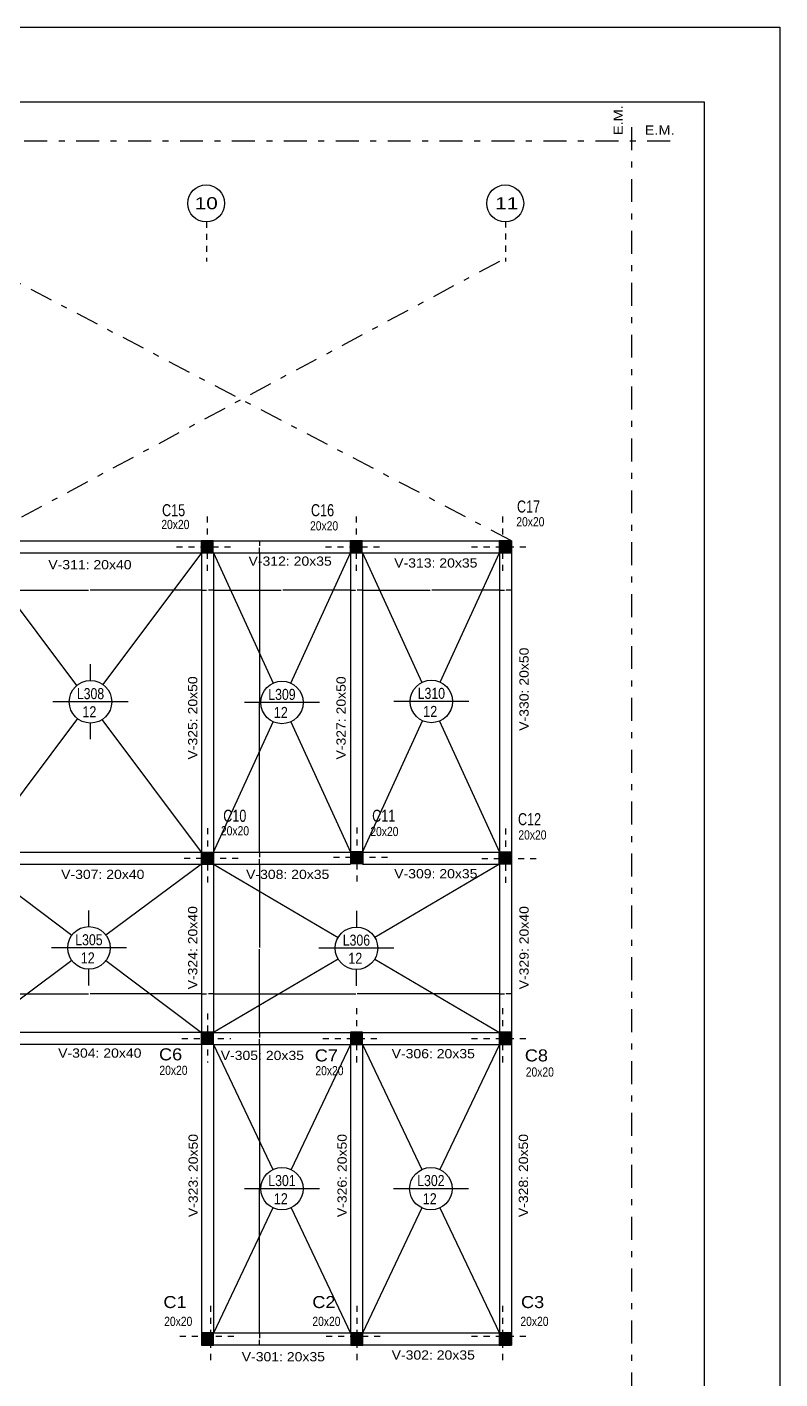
# Model space of a CAD drawing. Extents: x 215.1 to 274.5, y 29.4 to 64.1.
# Drawn here: x 227.62 to 240.12, y 41.63 to 64.09 of the extents above; entities that cross this region are included whole.
import ezdxf
from ezdxf.enums import TextEntityAlignment as Align

# ---------------------------------------------------------------- set-up
doc = ezdxf.new("R2010")
doc.units = 0
doc.linetypes.add('DASHDOT', pattern=[25.4, 12.7, -6.35, 0, -6.35])
doc.linetypes.add('DASHDOT2', pattern=[0.5, 0.25, -0.125, 0, -0.125])
doc.layers.get('0').update_dxf_attribs({"linetype": 'CONTINUOUS'})
doc.layers.get('Defpoints').update_dxf_attribs({"linetype": 'CONTINUOUS'})
for name, color, linetype in [('COLUMNA RECT', 3, 'CONTINUOUS'), ('COLUMNA REF', 3, 'CONTINUOUS'), ('COLUMNAS EJES', 1, 'CONTINUOUS'), ('Cotas', 3, 'CONTINUOUS'), ('Ejes', 8, 'CONTINUOUS'), ('Pórticos', 3, 'CONTINUOUS'), ('Recuadro', 1, 'CONTINUOUS'), ('Textos', 2, 'CONTINUOUS'), ('VIG_DIMEN', 3, 'CONTINUOUS'), ('VIGAS', 5, 'CONTINUOUS')]:
    doc.layers.add(name, color=color, linetype=linetype)
doc.styles.get("Standard").update_dxf_attribs({"font": 'arial.ttf', "height": 0.005})
doc.dimstyles.get("Standard").update_dxf_attribs({"dimtxt": 0.18, "dimasz": 0.005, "dimexe": 0.005, "dimexo": 0.005, "dimgap": 0.005, "dimtad": 0, "dimzin": 0, "dimdsep": 46, "dimtxsty": 'Standard', "dimcen": 0.005, "dimadec": 0, "dimazin": 0, "dimtfac": 1, "dimtofl": 0, "dimtmove": 0, "dimatfit": 3, "dimfxl": 0, "dimtolj": 1, "dimtzin": 0, "dimarcsym": 0})

# ---------------------------------------------------------------- blocks, each defined once
blk = doc.blocks.new('*D9')
at = {"layer": 'Cotas', "color": 0, "lineweight": -2}
for p, q in [((226.797, 54.735), (228.639, 54.735)), ((230.507, 54.735), (228.665, 54.735))]:
    blk.add_line(p, q, dxfattribs=at)
at = {"layer": 'Cotas', "color": 0}
for points in [[(226.797, 54.736), (226.797, 54.735), (226.792, 54.735)], [(230.507, 54.736), (230.507, 54.735), (230.512, 54.735)]]:
    blk.add_solid(points, dxfattribs=at)
at = {"layer": 'Defpoints', "color": 0}
for p in [(226.792, 54.735), (230.512, 54.735), (230.512, 54.735)]:
    blk.add_point(p, dxfattribs=at)
at = {"layer": 'Cotas', "color": 0, "insert": (228.652, 54.735), "char_height": 0.005, "attachment_point": 5}
blk.add_mtext('\\A1;3.7 m', dxfattribs=at)
blk = doc.blocks.new('*D10')
at = {"layer": 'Cotas', "color": 0, "lineweight": -2}
for p, q in [((230.517, 54.735), (230.597, 54.735)), ((230.707, 54.735), (230.628, 54.735))]:
    blk.add_line(p, q, dxfattribs=at)
at = {"layer": 'Cotas', "color": 0}
for points in [[(230.517, 54.736), (230.517, 54.735), (230.512, 54.735)], [(230.707, 54.736), (230.707, 54.735), (230.712, 54.735)]]:
    blk.add_solid(points, dxfattribs=at)
at = {"layer": 'Defpoints', "color": 0}
for p in [(230.512, 54.735), (230.712, 54.735), (230.712, 54.735)]:
    blk.add_point(p, dxfattribs=at)
at = {"layer": 'Cotas', "color": 0, "insert": (230.612, 54.735), "char_height": 0.005, "attachment_point": 5}
blk.add_mtext('\\A1;0.20 m', dxfattribs=at)
blk = doc.blocks.new('*D11')
at = {"layer": 'Cotas', "color": 0, "lineweight": -2}
for p, q in [((230.717, 54.735), (231.835, 54.735)), ((232.98, 54.735), (231.862, 54.735))]:
    blk.add_line(p, q, dxfattribs=at)
at = {"layer": 'Cotas', "color": 0}
for points in [[(230.717, 54.736), (230.717, 54.735), (230.712, 54.735)], [(232.98, 54.736), (232.98, 54.735), (232.985, 54.735)]]:
    blk.add_solid(points, dxfattribs=at)
at = {"layer": 'Defpoints', "color": 0}
for p in [(230.712, 54.735), (232.985, 54.735), (232.985, 54.735)]:
    blk.add_point(p, dxfattribs=at)
at = {"layer": 'Cotas', "color": 0, "insert": (231.849, 54.735), "char_height": 0.005, "attachment_point": 5}
blk.add_mtext('\\A1;2.3 m', dxfattribs=at)
blk = doc.blocks.new('*D12')
at = {"layer": 'Cotas', "color": 0, "lineweight": -2}
for p, q in [((235.463, 54.735), (235.542, 54.735)), ((235.653, 54.735), (235.573, 54.735))]:
    blk.add_line(p, q, dxfattribs=at)
at = {"layer": 'Cotas', "color": 0}
for points in [[(235.463, 54.736), (235.463, 54.735), (235.458, 54.735)], [(235.653, 54.736), (235.653, 54.735), (235.658, 54.735)]]:
    blk.add_solid(points, dxfattribs=at)
at = {"layer": 'Defpoints', "color": 0}
for p in [(235.458, 54.735), (235.658, 54.735), (235.658, 54.735)]:
    blk.add_point(p, dxfattribs=at)
at = {"layer": 'Cotas', "color": 0, "insert": (235.558, 54.735), "char_height": 0.005, "attachment_point": 5}
blk.add_mtext('\\A1;0.20 m', dxfattribs=at)
blk = doc.blocks.new('*D16')
at = {"layer": 'Cotas', "color": 0, "lineweight": -2}
for p, q in [((231.474, 42.389), (231.474, 42.31)), ((231.474, 42.199), (231.474, 42.279))]:
    blk.add_line(p, q, dxfattribs=at)
at = {"layer": 'Cotas', "color": 0}
for points in [[(231.474, 42.389), (231.475, 42.389), (231.474, 42.394)], [(231.474, 42.199), (231.475, 42.199), (231.474, 42.194)]]:
    blk.add_solid(points, dxfattribs=at)
at = {"layer": 'Defpoints', "color": 0}
for p in [(231.474, 42.394), (231.474, 42.394), (231.474, 42.194)]:
    blk.add_point(p, dxfattribs=at)
at = {"layer": 'Cotas', "color": 0, "insert": (231.474, 42.294), "char_height": 0.005, "attachment_point": 5, "rotation": 90}
blk.add_mtext('\\A1;0.20 m', dxfattribs=at)
blk = doc.blocks.new('*D17')
at = {"layer": 'Cotas', "color": 0, "lineweight": -2}
for p, q in [((231.474, 47.185), (231.474, 44.805)), ((231.474, 42.399), (231.474, 44.778))]:
    blk.add_line(p, q, dxfattribs=at)
at = {"layer": 'Cotas', "color": 0}
for points in [[(231.474, 47.185), (231.475, 47.185), (231.474, 47.19)], [(231.474, 42.399), (231.475, 42.399), (231.474, 42.394)]]:
    blk.add_solid(points, dxfattribs=at)
at = {"layer": 'Defpoints', "color": 0}
for p in [(231.474, 47.19), (231.474, 47.19), (231.474, 42.394)]:
    blk.add_point(p, dxfattribs=at)
at = {"layer": 'Cotas', "color": 0, "insert": (231.474, 44.792), "char_height": 0.005, "attachment_point": 5, "rotation": 90}
blk.add_mtext('\\A1;4.8 m', dxfattribs=at)
blk = doc.blocks.new('*D18')
at = {"layer": 'Cotas', "color": 0, "lineweight": -2}
for p, q in [((231.474, 47.385), (231.474, 47.305)), ((231.474, 47.195), (231.474, 47.274))]:
    blk.add_line(p, q, dxfattribs=at)
at = {"layer": 'Cotas', "color": 0}
for points in [[(231.474, 47.385), (231.475, 47.385), (231.474, 47.39)], [(231.474, 47.195), (231.475, 47.195), (231.474, 47.19)]]:
    blk.add_solid(points, dxfattribs=at)
at = {"layer": 'Defpoints', "color": 0}
for p in [(231.474, 47.39), (231.474, 47.39), (231.474, 47.19)]:
    blk.add_point(p, dxfattribs=at)
at = {"layer": 'Cotas', "color": 0, "insert": (231.474, 47.29), "char_height": 0.005, "attachment_point": 5, "rotation": 90}
blk.add_mtext('\\A1;0.20 m', dxfattribs=at)
blk = doc.blocks.new('*D19')
at = {"layer": 'Cotas', "color": 0, "lineweight": -2}
for p, q in [((231.474, 50.179), (231.474, 48.8)), ((231.474, 47.395), (231.474, 48.774))]:
    blk.add_line(p, q, dxfattribs=at)
at = {"layer": 'Cotas', "color": 0}
for points in [[(231.474, 50.179), (231.475, 50.179), (231.474, 50.184)], [(231.474, 47.395), (231.475, 47.395), (231.474, 47.39)]]:
    blk.add_solid(points, dxfattribs=at)
at = {"layer": 'Defpoints', "color": 0}
for p in [(231.474, 50.184), (231.474, 50.184), (231.474, 47.39)]:
    blk.add_point(p, dxfattribs=at)
at = {"layer": 'Cotas', "color": 0, "insert": (231.474, 48.787), "char_height": 0.005, "attachment_point": 5, "rotation": 90}
blk.add_mtext('\\A1;2.8 m', dxfattribs=at)
blk = doc.blocks.new('*D20')
at = {"layer": 'Cotas', "color": 0, "lineweight": -2}
for p, q in [((231.474, 50.379), (231.474, 50.3)), ((231.474, 50.189), (231.474, 50.269))]:
    blk.add_line(p, q, dxfattribs=at)
at = {"layer": 'Cotas', "color": 0}
for points in [[(231.474, 50.379), (231.475, 50.379), (231.474, 50.384)], [(231.474, 50.189), (231.475, 50.189), (231.474, 50.184)]]:
    blk.add_solid(points, dxfattribs=at)
at = {"layer": 'Defpoints', "color": 0}
for p in [(231.474, 50.384), (231.474, 50.384), (231.474, 50.184)]:
    blk.add_point(p, dxfattribs=at)
at = {"layer": 'Cotas', "color": 0, "insert": (231.474, 50.284), "char_height": 0.005, "attachment_point": 5, "rotation": 90}
blk.add_mtext('\\A1;0.20 m', dxfattribs=at)
blk = doc.blocks.new('*D21')
at = {"layer": 'Cotas', "color": 0, "lineweight": -2}
for p, q in [((231.474, 55.351), (231.474, 52.884)), ((231.474, 50.389), (231.474, 52.857))]:
    blk.add_line(p, q, dxfattribs=at)
at = {"layer": 'Cotas', "color": 0}
for points in [[(231.474, 55.351), (231.475, 55.351), (231.474, 55.356)], [(231.474, 50.389), (231.475, 50.389), (231.474, 50.384)]]:
    blk.add_solid(points, dxfattribs=at)
at = {"layer": 'Defpoints', "color": 0}
for p in [(231.474, 55.356), (231.474, 55.356), (231.474, 50.384)]:
    blk.add_point(p, dxfattribs=at)
at = {"layer": 'Cotas', "color": 0, "insert": (231.474, 52.87), "char_height": 0.005, "attachment_point": 5, "rotation": 90}
blk.add_mtext('\\A1;5.0 m', dxfattribs=at)
blk = doc.blocks.new('*D22')
at = {"layer": 'Cotas', "color": 0, "lineweight": -2}
for p, q in [((231.474, 55.551), (231.474, 55.471)), ((231.474, 55.361), (231.474, 55.441))]:
    blk.add_line(p, q, dxfattribs=at)
at = {"layer": 'Cotas', "color": 0}
for points in [[(231.474, 55.551), (231.475, 55.551), (231.474, 55.556)], [(231.474, 55.361), (231.475, 55.361), (231.474, 55.356)]]:
    blk.add_solid(points, dxfattribs=at)
at = {"layer": 'Defpoints', "color": 0}
for p in [(231.474, 55.556), (231.474, 55.556), (231.474, 55.356)]:
    blk.add_point(p, dxfattribs=at)
at = {"layer": 'Cotas', "color": 0, "insert": (231.474, 55.456), "char_height": 0.005, "attachment_point": 5, "rotation": 90}
blk.add_mtext('\\A1;0.20 m', dxfattribs=at)
blk = doc.blocks.new('*D23')
at = {"layer": 'Defpoints', "color": 0}
for p in [(232.985, 54.735), (233.185, 54.735), (233.185, 54.735)]:
    blk.add_point(p, dxfattribs=at)
at = {"layer": 'VIGAS', "color": 0, "lineweight": -2}
for p, q in [((232.99, 54.735), (233.07, 54.735)), ((233.18, 54.735), (233.1, 54.735))]:
    blk.add_line(p, q, dxfattribs=at)
at = {"layer": 'VIGAS', "color": 0}
for points in [[(232.99, 54.736), (232.99, 54.735), (232.985, 54.735)], [(233.18, 54.736), (233.18, 54.735), (233.185, 54.735)]]:
    blk.add_solid(points, dxfattribs=at)
at = {"layer": 'VIGAS', "color": 0, "insert": (233.085, 54.735), "char_height": 0.005, "attachment_point": 5}
blk.add_mtext('\\A1;0.20 m', dxfattribs=at)
blk = doc.blocks.new('*D24')
at = {"layer": 'Cotas', "color": 0, "lineweight": -2}
for p, q in [((233.19, 54.735), (234.308, 54.735)), ((235.453, 54.735), (234.335, 54.735))]:
    blk.add_line(p, q, dxfattribs=at)
at = {"layer": 'Cotas', "color": 0}
for points in [[(233.19, 54.736), (233.19, 54.735), (233.185, 54.735)], [(235.453, 54.736), (235.453, 54.735), (235.458, 54.735)]]:
    blk.add_solid(points, dxfattribs=at)
at = {"layer": 'Defpoints', "color": 0}
for p in [(233.185, 54.735), (235.458, 54.735), (235.458, 54.735)]:
    blk.add_point(p, dxfattribs=at)
at = {"layer": 'Cotas', "color": 0, "insert": (234.321, 54.735), "char_height": 0.005, "attachment_point": 5}
blk.add_mtext('\\A1;2.3 m', dxfattribs=at)
blk = doc.blocks.new('*D32')
at = {"layer": 'Cotas', "color": 0, "lineweight": -2}
for p, q in [((226.797, 48.029), (228.639, 48.029)), ((230.507, 48.029), (228.665, 48.029))]:
    blk.add_line(p, q, dxfattribs=at)
at = {"layer": 'Cotas', "color": 0}
for points in [[(226.797, 48.029), (226.797, 48.028), (226.792, 48.029)], [(230.507, 48.029), (230.507, 48.028), (230.512, 48.029)]]:
    blk.add_solid(points, dxfattribs=at)
at = {"layer": 'Defpoints', "color": 0}
for p in [(226.792, 48.029), (230.512, 48.029), (230.512, 48.029)]:
    blk.add_point(p, dxfattribs=at)
at = {"layer": 'Cotas', "color": 0, "insert": (228.652, 48.029), "char_height": 0.005, "attachment_point": 5}
blk.add_mtext('\\A1;3.7 m', dxfattribs=at)
blk = doc.blocks.new('*D33')
at = {"layer": 'Defpoints', "color": 0}
for p in [(230.512, 48.029), (230.712, 48.029), (230.712, 48.029)]:
    blk.add_point(p, dxfattribs=at)
at = {"layer": 'Ejes', "color": 0, "lineweight": -2}
for p, q in [((230.517, 48.029), (230.597, 48.029)), ((230.707, 48.029), (230.628, 48.029))]:
    blk.add_line(p, q, dxfattribs=at)
at = {"layer": 'Ejes', "color": 0}
for points in [[(230.517, 48.029), (230.517, 48.028), (230.512, 48.029)], [(230.707, 48.029), (230.707, 48.028), (230.712, 48.029)]]:
    blk.add_solid(points, dxfattribs=at)
at = {"layer": 'Ejes', "color": 0, "insert": (230.612, 48.029), "char_height": 0.005, "attachment_point": 5}
blk.add_mtext('\\A1;0.20 m', dxfattribs=at)
blk = doc.blocks.new('*D34')
at = {"layer": 'Cotas', "color": 0, "lineweight": -2}
for p, q in [((230.717, 48.029), (233.075, 48.029)), ((235.453, 48.029), (233.095, 48.029))]:
    blk.add_line(p, q, dxfattribs=at)
at = {"layer": 'Cotas', "color": 0}
for points in [[(230.717, 48.029), (230.717, 48.028), (230.712, 48.029)], [(235.453, 48.029), (235.453, 48.028), (235.458, 48.029)]]:
    blk.add_solid(points, dxfattribs=at)
at = {"layer": 'Defpoints', "color": 0}
for p in [(230.712, 48.029), (235.458, 48.029), (235.458, 48.029)]:
    blk.add_point(p, dxfattribs=at)
at = {"layer": 'Cotas', "color": 0, "insert": (233.085, 48.029), "char_height": 0.005, "attachment_point": 5}
blk.add_mtext('\\A1;4.8', dxfattribs=at)
blk = doc.blocks.new('*D35')
at = {"layer": 'Defpoints', "color": 0}
for p in [(235.458, 48.029), (235.658, 48.029), (235.658, 48.029)]:
    blk.add_point(p, dxfattribs=at)
at = {"layer": 'Ejes', "color": 0, "lineweight": -2}
for p, q in [((235.463, 48.029), (235.542, 48.029)), ((235.653, 48.029), (235.573, 48.029))]:
    blk.add_line(p, q, dxfattribs=at)
at = {"layer": 'Ejes', "color": 0}
for points in [[(235.463, 48.029), (235.463, 48.028), (235.458, 48.029)], [(235.653, 48.029), (235.653, 48.028), (235.658, 48.029)]]:
    blk.add_solid(points, dxfattribs=at)
at = {"layer": 'Ejes', "color": 0, "insert": (235.558, 48.029), "char_height": 0.005, "attachment_point": 5}
blk.add_mtext('\\A1;0.20 m', dxfattribs=at)

msp = doc.modelspace()

# ---------------------------------------------------------------- hatches: boundary and pattern name
at = {"layer": 'COLUMNAS EJES'}
for points in [[(230.7078, 55.55658), (230.5068, 55.55658), (230.5068, 55.35558), (230.7078, 55.35558)], [(233.1809, 55.55658), (232.9799, 55.55658), (232.9799, 55.35558), (233.1809, 55.35558)], [(235.6578, 55.55658), (235.4568, 55.55658), (235.4568, 55.35558), (235.6578, 55.35558)], [(230.7143, 50.37819), (230.5133, 50.37819), (230.5133, 50.17719), (230.7143, 50.17719)], [(233.19258, 50.39306), (232.99158, 50.39306), (232.99158, 50.19206), (233.19258, 50.19206)], [(235.6568, 50.38657), (235.4558, 50.38657), (235.4558, 50.18557), (235.6568, 50.18557)], [(230.71044, 47.39355), (230.50944, 47.39355), (230.50944, 47.19255), (230.71044, 47.19255)], [(233.18601, 47.39018), (232.98501, 47.39018), (232.98501, 47.18918), (233.18601, 47.18918)], [(235.6578, 47.39018), (235.4568, 47.39018), (235.4568, 47.18918), (235.6578, 47.18918)], [(230.71323, 42.39523), (230.51223, 42.39523), (230.51223, 42.19423), (230.71323, 42.19423)], [(233.19223, 42.39523), (232.99123, 42.39523), (232.99123, 42.19423), (233.19223, 42.19423)], [(235.6578, 42.39523), (235.4568, 42.39523), (235.4568, 42.19423), (235.6578, 42.19423)]]:
    msp.add_hatch(color=256, dxfattribs=at).paths.add_polyline_path(points)

# ---------------------------------------------------------------- linework, layer by layer
at = {"color": 6}
msp.add_line((238.86657, 30.6139), (238.86657, 62.8411), dxfattribs=at)
msp.add_lwpolyline([(238.86657, 62.8411), (217.61658, 62.8411)], dxfattribs=at)
at = {"layer": 'COLUMNA RECT'}
for points in [[(230.7078, 55.55658), (230.5068, 55.55658), (230.5068, 55.35558), (230.7078, 55.35558)], [(233.1809, 55.55658), (232.9799, 55.55658), (232.9799, 55.35558), (233.1809, 55.35558)], [(235.6578, 55.55658), (235.4568, 55.55658), (235.4568, 55.35558), (235.6578, 55.35558)], [(230.5133, 50.37819), (230.7143, 50.37819), (230.7143, 50.17719), (230.5133, 50.17719)], [(232.99158, 50.39306), (233.19258, 50.39306), (233.19258, 50.19206), (232.99158, 50.19206)], [(235.4558, 50.38657), (235.6568, 50.38657), (235.6568, 50.18557), (235.4558, 50.18557)], [(230.71044, 47.39355), (230.50944, 47.39355), (230.50944, 47.19255), (230.71044, 47.19255)], [(233.18601, 47.39018), (232.98501, 47.39018), (232.98501, 47.18918), (233.18601, 47.18918)], [(235.6578, 47.39018), (235.4568, 47.39018), (235.4568, 47.18918), (235.6578, 47.18918)], [(230.71323, 42.39523), (230.51223, 42.39523), (230.51223, 42.19423), (230.71323, 42.19423)], [(233.19223, 42.39523), (232.99123, 42.39523), (232.99123, 42.19423), (233.19223, 42.19423)], [(235.6578, 42.39523), (235.4568, 42.39523), (235.4568, 42.19423), (235.6578, 42.19423)]]:
    msp.add_lwpolyline(points, close=True, dxfattribs=at)
at = {"layer": 'COLUMNAS EJES', "linetype": 'DASHDOT2', "ltscale": 0.3}
for p, q in [((230.59515, 60.85639), (230.59515, 60.19695)), ((235.5578, 60.85932), (235.5578, 60.19695)), ((230.6073, 55.95794), (230.6073, 54.98259)), ((233.0804, 55.95794), (233.0804, 54.98259)), ((235.5078, 55.95794), (235.5078, 54.98259)), ((230.09688, 55.45608), (231.07223, 55.45608)), ((232.56999, 55.45608), (233.54534, 55.45608)), ((234.99739, 55.45608), (235.97273, 55.45608)), ((230.6138, 50.77955), (230.6138, 49.8042)), ((233.09208, 50.79442), (233.09208, 49.81908)), ((235.55801, 50.7744), (235.55801, 49.79905)), ((231.12421, 50.27769), (230.14887, 50.27769)), ((233.60249, 50.29256), (232.62715, 50.29256)), ((236.06842, 50.27254), (235.09308, 50.27254)), ((230.60994, 47.70335), (230.60994, 46.89056)), ((233.08551, 47.79154), (233.08551, 46.81619)), ((235.5078, 47.79154), (235.5078, 46.81619)), ((230.18459, 47.28513), (230.99738, 47.28513)), ((232.5246, 47.28968), (233.49995, 47.28968)), ((234.99739, 47.28968), (235.97273, 47.28968)), ((230.66223, 42.84609), (230.66223, 41.87074)), ((233.09173, 42.84609), (233.09173, 41.87074)), ((235.5078, 42.84609), (235.5078, 41.87074)), ((230.15181, 42.34423), (231.12716, 42.34423)), ((232.58132, 42.34423), (233.55666, 42.34423)), ((234.99739, 42.34423), (235.97273, 42.34423))]:
    msp.add_line(p, q, dxfattribs=at)
at = {"layer": 'Ejes', "linetype": 'DASHDOT', "ltscale": 0.03}
for p, q in [((235.4578, 60.19695), (226.79179, 55.55608)), ((235.6578, 55.55608), (226.79179, 60.19695))]:
    msp.add_line(p, q, dxfattribs=at)
at = {"layer": 'Ejes', "linetype": 'Continuous', "ltscale": 0.1}
for p, q in [((228.44212, 53.1507), (226.79179, 55.35608)), ((230.51223, 55.35608), (228.87518, 53.16846)), ((228.45253, 52.60366), (226.79179, 50.38439)), ((230.51223, 50.38439), (228.86412, 52.58679))]:
    msp.add_line(p, q, dxfattribs=at)
at = {"layer": 'Ejes'}
for p, q in [((228.67006, 53.23422), (228.67006, 53.50422)), ((229.29286, 52.88142), (228.04726, 52.88142)), ((229.29286, 52.88142), (228.04726, 52.88142)), ((232.47142, 52.87023), (231.22582, 52.87023)), ((234.95198, 52.88722), (233.70638, 52.88722)), ((228.67006, 52.25862), (228.67006, 52.52862)), ((228.64365, 49.14611), (228.64365, 49.41611)), ((233.08501, 49.40983), (233.08501, 49.13983)), ((229.26645, 48.79331), (228.02085, 48.79331)), ((233.70781, 48.78703), (232.46221, 48.78703)), ((228.64365, 48.17051), (228.64365, 48.44051)), ((233.08501, 48.16423), (233.08501, 48.43423)), ((232.47142, 44.79195), (231.22582, 44.79195)), ((234.94421, 44.79195), (233.69861, 44.79195))]:
    msp.add_line(p, q, dxfattribs=at)
at = {"layer": 'Ejes', "linetype": 'DASHDOT', "ltscale": 0.03}
for points in [[(237.6578, 40.49712), (237.6578, 62.58348)], [(238.29549, 62.19695), (219.59344, 62.19695)]]:
    msp.add_lwpolyline(points, dxfattribs=at)
at = {"layer": 'Ejes'}
for points in [[(230.71223, 55.35608), (231.70194, 53.19109)], [(231.9953, 53.19109), (232.98501, 55.35608)], [(233.18501, 55.35608), (234.16976, 53.20196)], [(234.47586, 53.20809), (235.4578, 55.35608)], [(233.18501, 50.38439), (234.18249, 52.56636)], [(234.46289, 52.56075), (235.4578, 50.38439)], [(230.71223, 50.38439), (231.70194, 52.54937)], [(231.9953, 52.54937), (232.98501, 50.38439)], [(226.79179, 50.18439), (228.36157, 49.0052)], [(230.51223, 50.18439), (228.92664, 49.00399)], [(230.71223, 50.18439), (232.78101, 48.96606)], [(235.4578, 50.18439), (233.38901, 48.96606)], [(228.36066, 48.58264), (226.79179, 47.41468)], [(228.92573, 48.58142), (230.51223, 47.38968)], [(232.78101, 48.608), (230.71223, 47.38968)], [(233.38901, 48.608), (235.4578, 47.38968)], [(230.71223, 47.18968), (231.69752, 45.11076)], [(232.98501, 47.18968), (231.99972, 45.11076)], [(233.18501, 47.18968), (234.17031, 45.11076)], [(235.4578, 47.18968), (234.4725, 45.11076)], [(231.69752, 44.47315), (230.71223, 42.39423)], [(231.99972, 44.47315), (232.98501, 42.39423)], [(234.17031, 44.47315), (233.18501, 42.39423)], [(234.4725, 44.47315), (235.4578, 42.39423)]]:
    msp.add_lwpolyline(points, dxfattribs=at)
for centre in [(228.67006, 52.88142), (234.32918, 52.88722), (231.84862, 52.87023), (228.64365, 48.79331), (233.08501, 48.78703), (231.84862, 44.79195), (234.32141, 44.79195)]:
    msp.add_circle(centre, 0.3528, dxfattribs=at)
at = {"layer": 'Pórticos', "linetype": 'Continuous', "ltscale": 0.1}
for centre in [(230.59014, 61.16153), (235.55523, 61.16153)]:
    msp.add_circle(centre, 0.30668, dxfattribs=at)
at = {"layer": 'Recuadro'}
for p, q in [((215.11658, 64.0911), (240.11657, 64.0911)), ((240.11657, 64.0911), (240.11657, 29.3639))]:
    msp.add_line(p, q, dxfattribs=at)
at = {"layer": 'VIGAS', "linetype": 'Continuous', "ltscale": 0.1}
for p, q in [((226.79179, 55.55608), (230.51223, 55.55608)), ((230.51223, 55.55608), (235.6578, 55.55608)), ((235.6578, 55.55608), (235.6578, 47.38968)), ((226.79179, 55.35608), (230.51223, 55.35608)), ((230.51223, 55.35608), (230.51223, 50.38439)), ((230.71223, 55.35608), (230.71223, 50.18439)), ((232.98501, 55.35608), (232.98501, 50.38439)), ((233.18501, 55.35608), (233.18501, 50.38439)), ((235.4578, 55.35608), (235.4578, 47.38968)), ((230.71223, 53.74317), (230.71223, 47.38968)), ((226.79179, 50.38439), (232.98501, 50.38439)), ((233.18501, 50.38439), (235.4578, 50.38439)), ((226.79179, 50.18439), (232.98501, 50.18439)), ((233.18501, 50.18439), (235.4578, 50.18439)), ((230.71223, 47.38968), (232.98501, 47.38968)), ((230.71223, 47.18968), (230.71223, 42.39423)), ((232.98501, 47.18968), (232.98501, 42.39423)), ((233.18501, 47.38968), (235.4578, 47.38968)), ((233.18501, 47.18968), (233.18501, 42.39423)), ((235.4578, 47.18968), (235.4578, 42.39423)), ((235.6578, 47.38968), (235.6578, 42.19423))]:
    msp.add_line(p, q, dxfattribs=at)
for points in [[(230.71223, 55.35608), (232.98501, 55.35608)], [(233.18501, 55.35608), (235.4578, 55.35608)], [(230.51223, 50.18439), (230.51223, 47.38968)], [(230.51223, 47.38968), (226.81679, 47.38968)], [(230.51223, 47.18968), (226.81679, 47.18968)], [(230.51223, 47.18968), (230.51223, 42.19423)], [(230.71223, 47.18968), (232.98501, 47.18968)], [(233.18501, 47.18968), (235.4578, 47.18968)], [(232.98501, 42.39423), (230.71223, 42.39423)], [(235.4578, 42.39423), (233.18501, 42.39423)], [(235.6578, 42.19423), (230.51223, 42.19423)]]:
    msp.add_lwpolyline(points, dxfattribs=at)

# ---------------------------------------------------------------- texts
at = {"layer": 'COLUMNA REF'}
for s, width, p, p2 in [('C15', 0.822857, (229.85763, 55.96445), (230.24163, 55.96445)), ('C16', 0.822857, (232.33042, 55.96445), (232.71442, 55.96445)), ('C17', 0.822857, (235.75045, 56.02578), (236.13445, 56.02578)), ('C10', 0.886154, (230.8733, 50.88821), (231.2573, 50.88821)), ('C11', 0.96, (233.34608, 50.88821), (233.73008, 50.88821)), ('C12', 0.822857, (235.7673, 50.83151), (236.1513, 50.83151)), ('C6', 1.152, (229.80798, 46.9244), (230.19198, 46.9244)), ('C7', 1.152, (232.39367, 46.90645), (232.77767, 46.90645)), ('C8', 1.152, (235.88111, 46.90645), (236.26511, 46.90645)), ('C1', 1.44, (229.88028, 42.80927), (230.26428, 42.80927)), ('C2', 1.152, (232.35307, 42.80927), (232.73707, 42.80927)), ('C3', 1.152, (235.81817, 42.80927), (236.20217, 42.80927))]:
    msp.add_text(s, height=0.2, dxfattribs=dict(at, width=width)).set_placement(p, p2, align=Align.FIT)
at = {"layer": 'Cotas', "width": 0.8}
for p in [(235.73959, 55.79575), (229.84565, 55.75026), (232.31473, 55.72752), (230.83547, 50.66161), (233.31594, 50.65024), (235.77364, 50.59338), (229.81412, 46.68299), (232.40402, 46.67721), (235.89653, 46.65462), (229.89306, 42.51167), (232.35363, 42.51167), (235.80741, 42.51167)]:
    msp.add_text('20x20', height=0.1533, dxfattribs=at).set_placement(p)
at = {"layer": 'Pórticos', "linetype": 'Continuous', "ltscale": 0.1}
for s, width, p, p2 in [('10', 1.645714, (230.39951, 61.06467), (230.78351, 61.06467)), ('11', 1.92, (235.38954, 61.06467), (235.77354, 61.06467))]:
    msp.add_text(s, height=0.2, dxfattribs=dict(at, width=width)).set_placement(p, p2, align=Align.FIT)
at = {"layer": 'Textos'}
for s, width, p, p2 in [('L308', 0.704501, (228.44326, 52.92498), (228.89686, 52.92498)), ('L309', 0.704501, (231.62182, 52.91259), (232.07542, 52.91259)), ('L310', 0.778659, (234.10238, 52.92958), (234.55598, 52.92958)), ('12', 0.947569, (228.53486, 52.62348), (228.76728, 52.62348)), ('12', 0.947569, (231.71316, 52.61177), (231.94558, 52.61177)), ('12', 0.947569, (234.19371, 52.62876), (234.42613, 52.62876)), ('L305', 0.704501, (228.41685, 48.83567), (228.87045, 48.83567)), ('L306', 0.704501, (232.85821, 48.82939), (233.31181, 48.82939)), ('12', 0.947569, (228.50819, 48.53485), (228.74061, 48.53485)), ('12', 0.947569, (232.94955, 48.52857), (233.18197, 48.52857)), ('L301', 0.778659, (231.62182, 44.83551), (232.07542, 44.83551)), ('L302', 0.704501, (234.09461, 44.83551), (234.54821, 44.83551)), ('12', 0.947569, (231.71316, 44.53349), (231.94558, 44.53349)), ('12', 0.947569, (234.18595, 44.53349), (234.41837, 44.53349))]:
    msp.add_text(s, height=0.18396, dxfattribs=dict(at, width=width)).set_placement(p, p2, align=Align.FIT)
at = {"layer": 'VIG_DIMEN'}
for s, width, p, p2 in [('E.M.', 1.391297, (237.50735, 62.29436), (237.50735, 62.79203)), ('V-330: 20x50', 0.832154, (235.94456, 52.39961), (235.94456, 53.78161)), ('V-325: 20x50', 0.819546, (230.44364, 51.92236), (230.44364, 53.30436)), ('V-327: 20x50', 0.819546, (232.907, 51.92236), (232.907, 53.30436)), ('V-324: 20x40', 0.819546, (230.44364, 48.1043), (230.44364, 49.4863)), ('V-329: 20x40', 0.819546, (235.94456, 48.1043), (235.94456, 49.4863)), ('V-323: 20x50', 0.819546, (230.45093, 44.31969), (230.45093, 45.70169)), ('V-326: 20x50', 0.819546, (232.92372, 44.31969), (232.92372, 45.70169)), ('V-328: 20x50', 0.819546, (235.93402, 44.31969), (235.93402, 45.70169))]:
    msp.add_text(s, height=0.1533, rotation=90, dxfattribs=dict(at, width=width)).set_placement(p, p2, align=Align.FIT)
for s, width, p, p2 in [('E.M.', 1.391297, (237.87039, 62.30221), (238.36806, 62.30221)), ('V-312: 20x35', 0.832154, (231.2938, 55.14171), (232.6758, 55.14171)), ('V-313: 20x35', 0.832154, (233.71244, 55.11128), (235.09444, 55.11128)), ('V-311: 20x40', 0.87242, (227.96965, 55.08246), (229.35165, 55.08246)), ('V-307: 20x40', 0.832154, (228.18255, 49.93777), (229.56455, 49.93777)), ('V-308: 20x35', 0.819546, (231.2532, 49.93777), (232.6352, 49.93777)), ('V-309: 20x35', 0.819546, (233.71244, 49.94822), (235.09444, 49.94822)), ('V-304: 20x40', 0.832154, (228.13338, 46.96874), (229.51538, 46.96874)), ('V-305: 20x35', 0.819546, (230.83205, 46.92964), (232.21405, 46.92964)), ('V-306: 20x35', 0.819546, (233.66982, 46.95856), (235.05182, 46.95856)), ('V-301: 20x35', 0.845157, (231.18085, 41.92397), (232.56285, 41.92397)), ('V-302: 20x35', 0.819546, (233.66982, 41.9529), (235.05182, 41.9529))]:
    msp.add_text(s, height=0.1533, dxfattribs=dict(at, width=width)).set_placement(p, p2, align=Align.FIT)

# ---------------------------------------------------------------- dimensions: what is measured, and where the dimension line sits
at = {"layer": 'Cotas'}
for base, p1, p2, angle, override, picture, middle in [((231.47444, 55.55608), (231.47444, 55.35608), (231.47444, 55.55608), 90, {"dimpost": ' m'}, '*D22', (231.47444, 55.45608)), ((231.47444, 55.35608), (231.47444, 50.38439), (231.47444, 55.35608), 90, {"dimdec": 1, "dimpost": ' m'}, '*D21', (231.47444, 52.87023)), ((230.51223, 54.73547), (226.79179, 54.73547), (230.51223, 54.73547), 180, {"dimdec": 1, "dimpost": ' m'}, '*D9', (228.65201, 54.73547)), ((230.71223, 54.73547), (230.51223, 54.73547), (230.71223, 54.73547), 180, {"dimpost": ' m'}, '*D10', (230.61223, 54.73547)), ((232.98501, 54.73547), (230.71223, 54.73547), (232.98501, 54.73547), 180, {"dimdec": 1, "dimpost": ' m'}, '*D11', (231.84862, 54.73547)), ((235.6578, 54.73547), (235.4578, 54.73547), (235.6578, 54.73547), 180, {"dimpost": ' m'}, '*D12', (235.5578, 54.73547)), ((231.47444, 50.38439), (231.47444, 50.18439), (231.47444, 50.38439), 90, {"dimpost": ' m'}, '*D20', (231.47444, 50.28439)), ((231.47444, 50.18439), (231.47444, 47.38968), (231.47444, 50.18439), 90, {"dimdec": 1, "dimrnd": 0, "dimpost": ' m'}, '*D19', (231.47444, 48.78703)), ((231.47444, 47.38968), (231.47444, 47.18968), (231.47444, 47.38968), 90, {"dimpost": ' m'}, '*D18', (231.47444, 47.28968)), ((231.47444, 47.18968), (231.47444, 42.39423), (231.47444, 47.18968), 90, {"dimdec": 1, "dimpost": ' m'}, '*D17', (231.47444, 44.79196)), ((231.47444, 42.39423), (231.47444, 42.19423), (231.47444, 42.39423), 90, {"dimpost": ' m'}, '*D16', (231.47444, 42.29423))]:
    dim = msp.add_linear_dim(base=base, p1=p1, p2=p2, angle=angle, dimstyle='Standard', override=override, dxfattribs=at)
    dim.commit()
    dim.dimension.update_dxf_attribs({"geometry": picture, "text_midpoint": middle})
for base, p1, p2, picture, middle in [((235.4578, 54.73547), (233.18501, 54.73547), (235.4578, 54.73547), '*D24', (234.32141, 54.73547)), ((230.51223, 48.02851), (226.79179, 48.02851), (230.51223, 48.02851), '*D32', (228.65201, 48.02851))]:
    dim = msp.add_linear_dim(base=base, p1=p1, p2=p2, dimstyle='Standard', override={"dimdec": 1, "dimpost": ' m'}, dxfattribs=at)
    dim.commit()
    dim.dimension.update_dxf_attribs({"geometry": picture, "text_midpoint": middle})
dim = msp.add_linear_dim(base=(235.4578, 48.02851), p1=(230.71223, 48.02851), p2=(235.4578, 48.02851), text='4.8', dimstyle='Standard', override={"dimdec": 1, "dimpost": ' m'}, dxfattribs=at)
dim.commit()
dim.dimension.update_dxf_attribs({"geometry": '*D34', "text_midpoint": (233.08501, 48.02851)})
at = {"layer": 'Ejes'}
for base, p1, p2, picture, middle in [((230.71223, 48.02851), (230.51223, 48.02851), (230.71223, 48.02851), '*D33', (230.61223, 48.02851)), ((235.6578, 48.02851), (235.4578, 48.02851), (235.6578, 48.02851), '*D35', (235.5578, 48.02851))]:
    dim = msp.add_linear_dim(base=base, p1=p1, p2=p2, dimstyle='Standard', override={"dimpost": ' m'}, dxfattribs=at)
    dim.commit()
    dim.dimension.update_dxf_attribs({"geometry": picture, "text_midpoint": middle})
at = {"layer": 'VIGAS'}
dim = msp.add_linear_dim(base=(233.18501, 54.73547), p1=(232.98501, 54.73547), p2=(233.18501, 54.73547), dimstyle='Standard', override={"dimpost": ' m'}, dxfattribs=at)
dim.commit()
dim.dimension.update_dxf_attribs({"geometry": '*D23', "text_midpoint": (233.08501, 54.73547)})

doc.saveas('drawing.dxf')
